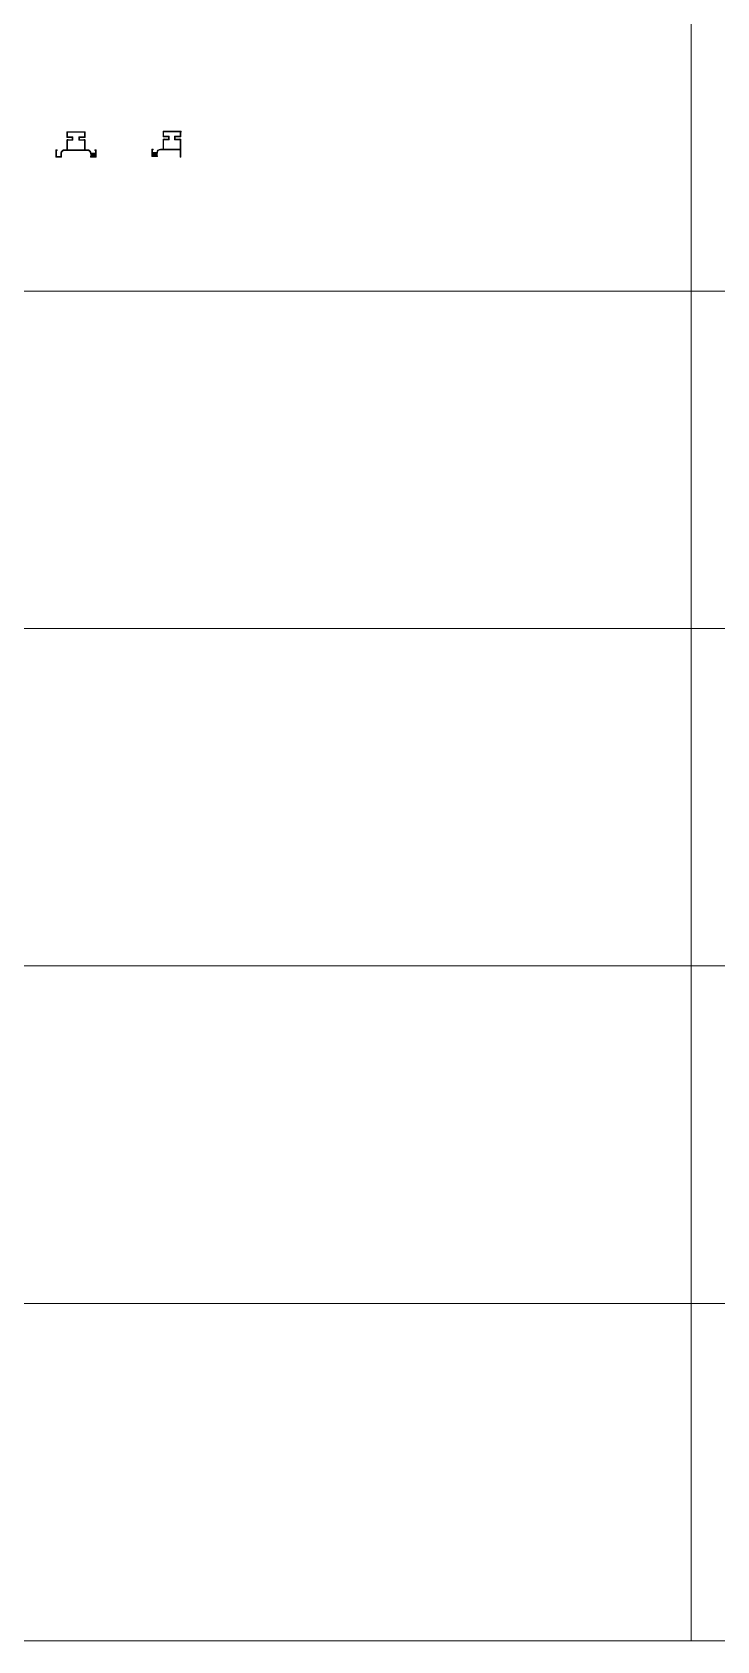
# Model space of a CAD drawing. Header units: millimetres. Extents: x 29318 to 134049, y -332664 to 3734.
# Drawn here: x 37680 to 38810, y -169020 to -166365 of the extents above; entities that cross this region are included whole.
import ezdxf

# ---------------------------------------------------------------- set-up
doc = ezdxf.new("R2010")
doc.units = ezdxf.units.MM
doc.layers.add('TC', color=3, linetype='Continuous')
doc.layers.add('五金', color=140, linetype='Continuous', lineweight=0)
doc.layers.add('样柜剖线色', color=5, linetype='Continuous', lineweight=13)

msp = doc.modelspace()

# ---------------------------------------------------------------- hatches: boundary and pattern name
at = {"true_color": 0xffff00}
msp.add_hatch(color=2, dxfattribs=at).paths.add_polyline_path([(37784.62, -166566.38), (37784.62, -166566.37), (37784.62, -166566.37), (37784.62, -166566.36), (37784.62, -166566.36), (37784.62, -166566.36), (37784.62, -166566.35), (37784.62, -166566.35), (37784.62, -166566.34), (37784.62, -166566.34), (37784.62, -166566.33), (37784.62, -166566.33), (37784.61, -166566.32), (37784.61, -166566.32), (37784.61, -166566.31), (37784.61, -166566.31), (37784.61, -166566.3), (37784.61, -166566.3), (37784.6, -166566.29), (37784.6, -166566.29), (37784.6, -166566.29), (37784.6, -166566.28), (37784.59, -166566.28), (37784.59, -166566.27), (37784.59, -166566.27), (37784.59, -166566.26), (37784.58, -166566.26), (37784.58, -166566.26), (37784.58, -166566.25), (37784.57, -166566.25), (37784.57, -166566.24), (37784.57, -166566.24), (37784.56, -166566.24), (37784.56, -166566.23), (37784.56, -166566.23), (37784.55, -166566.23), (37784.55, -166566.22), (37784.54, -166566.22), (37784.54, -166566.22), (37784.54, -166566.21), (37784.53, -166566.21), (37784.53, -166566.21), (37784.52, -166566.2), (37784.52, -166566.2), (37784.51, -166566.2), (37784.51, -166566.2), (37784.5, -166566.2), (37784.5, -166566.19), (37784.5, -166566.19), (37784.49, -166566.19), (37784.49, -166566.19), (37784.48, -166566.19), (37784.48, -166566.19), (37784.47, -166566.18), (37784.47, -166566.18), (37784.46, -166566.18), (37784.46, -166566.18), (37784.45, -166566.18), (37784.45, -166566.18), (37784.44, -166566.18), (37784.44, -166566.18), (37784.43, -166566.18), (37784.43, -166566.18), (37784.43, -166566.18), (37784.42, -166566.18), (37778.21, -166566.18), (37778.21, -166566.18), (37778.2, -166566.18), (37778.2, -166566.18), (37778.2, -166566.18), (37778.19, -166566.18), (37778.19, -166566.18), (37778.18, -166566.18), (37778.18, -166566.18), (37778.17, -166566.18), (37778.17, -166566.19), (37778.16, -166566.19), (37778.16, -166566.19), (37778.15, -166566.19), (37778.15, -166566.19), (37778.14, -166566.19), (37778.14, -166566.2), (37778.14, -166566.2), (37778.13, -166566.2), (37778.13, -166566.2), (37778.12, -166566.21), (37778.12, -166566.21), (37778.12, -166566.21), (37778.11, -166566.22), (37778.11, -166566.22), (37778.11, -166566.22), (37778.1, -166566.23), (37778.1, -166566.23), (37778.1, -166566.23), (37778.09, -166566.24), (37778.09, -166566.24), (37778.09, -166566.25), (37778.09, -166566.25), (37778.08, -166566.26), (37778.07, -166566.27), (37778.07, -166566.28), (37778.06, -166566.29), (37778.05, -166566.3), (37778.04, -166566.31), (37778.04, -166566.31), (37778.03, -166566.32), (37778.02, -166566.33), (37778.01, -166566.34), (37778, -166566.35), (37777.99, -166566.35), (37777.98, -166566.36), (37777.97, -166566.37), (37777.96, -166566.37), (37777.95, -166566.38), (37777.94, -166566.39), (37777.93, -166566.39), (37777.92, -166566.4), (37777.91, -166566.4), (37777.9, -166566.41), (37777.88, -166566.41), (37777.87, -166566.41), (37777.86, -166566.42), (37777.85, -166566.42), (37777.84, -166566.42), (37777.83, -166566.42), (37777.82, -166566.42), (37777.8, -166566.43), (37777.79, -166566.43), (37777.78, -166566.43), (37777.77, -166566.43), (37777.76, -166566.43), (37777.75, -166566.43), (37777.73, -166566.43), (37777.72, -166566.42), (37777.71, -166566.42), (37777.7, -166566.42), (37777.69, -166566.42), (37777.68, -166566.42), (37777.67, -166566.41), (37777.65, -166566.41), (37777.64, -166566.41), (37777.63, -166566.4), (37777.62, -166566.4), (37777.61, -166566.39), (37777.6, -166566.39), (37777.59, -166566.38), (37777.58, -166566.37), (37777.57, -166566.37), (37777.56, -166566.36), (37777.55, -166566.35), (37777.54, -166566.35), (37777.53, -166566.34), (37777.52, -166566.33), (37777.51, -166566.32), (37777.5, -166566.31), (37777.49, -166566.31), (37777.49, -166566.3), (37777.48, -166566.29), (37777.47, -166566.28), (37777.47, -166566.27), (37777.46, -166566.26), (37777.45, -166566.25), (37777.45, -166566.25), (37777.45, -166566.24), (37777.45, -166566.24), (37777.44, -166566.23), (37777.44, -166566.23), (37777.44, -166566.23), (37777.43, -166566.22), (37777.43, -166566.22), (37777.43, -166566.22), (37777.42, -166566.21), (37777.42, -166566.21), (37777.41, -166566.21), (37777.41, -166566.2), (37777.41, -166566.2), (37777.4, -166566.2), (37777.4, -166566.2), (37777.39, -166566.19), (37777.39, -166566.19), (37777.39, -166566.19), (37777.38, -166566.19), (37777.38, -166566.19), (37777.37, -166566.19), (37777.37, -166566.18), (37777.36, -166566.18), (37777.36, -166566.18), (37777.35, -166566.18), (37777.35, -166566.18), (37777.34, -166566.18), (37777.34, -166566.18), (37777.33, -166566.18), (37777.33, -166566.18), (37777.32, -166566.18), (37776.52, -166566.18), (37776.51, -166566.18), (37776.51, -166566.18), (37776.51, -166566.18), (37776.5, -166566.18), (37776.5, -166566.18), (37776.49, -166566.18), (37776.49, -166566.18), (37776.48, -166566.17), (37776.48, -166566.17), (37776.47, -166566.17), (37776.47, -166566.17), (37776.46, -166566.17), (37776.46, -166566.17), (37776.45, -166566.17), (37776.45, -166566.17), (37776.45, -166566.16), (37776.44, -166566.16), (37776.44, -166566.16), (37776.43, -166566.16), (37776.43, -166566.16), (37776.42, -166566.15), (37776.42, -166566.15), (37776.41, -166566.15), (37776.41, -166566.15), (37776.41, -166566.14), (37776.4, -166566.14), (37776.4, -166566.14), (37776.39, -166566.13), (37776.39, -166566.13), (37776.39, -166566.13), (37776.38, -166566.12), (37776.38, -166566.12), (37776.37, -166566.12), (37776.37, -166566.11), (37776.37, -166566.11), (37776.36, -166566.1), (37776.36, -166566.1), (37776.36, -166566.1), (37776.35, -166566.09), (37776.35, -166566.09), (37776.35, -166566.08), (37776.35, -166566.08), (37776.34, -166566.07), (37776.34, -166566.07), (37776.34, -166566.06), (37776.34, -166566.06), (37776.34, -166566.06), (37776.33, -166566.05), (37776.33, -166566.05), (37776.33, -166566.04), (37776.33, -166566.04), (37776.33, -166566.03), (37776.33, -166566.03), (37776.32, -166566.02), (37776.32, -166566.02), (37776.32, -166566.01), (37776.32, -166566.01), (37776.32, -166566), (37776.32, -166566), (37776.32, -166566), (37776.32, -166565.99), (37776.32, -166565.99), (37776.32, -166565.98), (37776.32, -166565.98), (37776.32, -166570.38), (37776.32, -166570.37), (37776.32, -166570.37), (37776.32, -166570.36), (37776.32, -166570.36), (37776.32, -166570.36), (37776.32, -166570.35), (37776.32, -166570.35), (37776.32, -166570.34), (37776.32, -166570.34), (37776.32, -166570.33), (37776.33, -166570.33), (37776.33, -166570.32), (37776.33, -166570.32), (37776.33, -166570.31), (37776.33, -166570.31), (37776.33, -166570.3), (37776.34, -166570.3), (37776.34, -166570.29), (37776.34, -166570.29), (37776.34, -166570.29), (37776.34, -166570.28), (37776.35, -166570.28), (37776.35, -166570.27), (37776.35, -166570.27), (37776.35, -166570.26), (37776.36, -166570.26), (37776.36, -166570.26), (37776.36, -166570.25), (37776.37, -166570.25), (37776.37, -166570.24), (37776.37, -166570.24), (37776.38, -166570.24), (37776.38, -166570.23), (37776.39, -166570.23), (37776.39, -166570.23), (37776.39, -166570.22), (37776.4, -166570.22), (37776.4, -166570.22), (37776.41, -166570.21), (37776.41, -166570.21), (37776.41, -166570.21), (37776.42, -166570.2), (37776.42, -166570.2), (37776.43, -166570.2), (37776.43, -166570.2), (37776.44, -166570.2), (37776.44, -166570.19), (37776.45, -166570.19), (37776.45, -166570.19), (37776.45, -166570.19), (37776.46, -166570.19), (37776.46, -166570.19), (37776.47, -166570.18), (37776.47, -166570.18), (37776.48, -166570.18), (37776.48, -166570.18), (37776.49, -166570.18), (37776.49, -166570.18), (37776.5, -166570.18), (37776.5, -166570.18), (37776.51, -166570.18), (37776.51, -166570.18), (37776.51, -166570.18), (37776.52, -166570.18), (37777.32, -166570.18), (37777.33, -166570.18), (37777.33, -166570.18), (37777.34, -166570.18), (37777.34, -166570.18), (37777.35, -166570.18), (37777.35, -166570.17), (37777.36, -166570.17), (37777.36, -166570.17), (37777.37, -166570.17), (37777.37, -166570.17), (37777.38, -166570.17), (37777.38, -166570.17), (37777.39, -166570.16), (37777.39, -166570.16), (37777.39, -166570.16), (37777.4, -166570.16), (37777.4, -166570.16), (37777.41, -166570.15), (37777.41, -166570.15), (37777.41, -166570.15), (37777.42, -166570.14), (37777.42, -166570.14), (37777.43, -166570.14), (37777.43, -166570.14), (37777.43, -166570.13), (37777.44, -166570.13), (37777.44, -166570.12), (37777.44, -166570.12), (37777.45, -166570.12), (37777.45, -166570.11), (37777.45, -166570.11), (37777.45, -166570.11), (37777.46, -166570.1), (37777.47, -166570.09), (37777.47, -166570.08), (37777.48, -166570.07), (37777.49, -166570.06), (37777.49, -166570.05), (37777.5, -166570.04), (37777.51, -166570.03), (37777.52, -166570.02), (37777.53, -166570.02), (37777.54, -166570.01), (37777.55, -166570), (37777.56, -166569.99), (37777.57, -166569.99), (37777.58, -166569.98), (37777.59, -166569.98), (37777.6, -166569.97), (37777.61, -166569.96), (37777.62, -166569.96), (37777.63, -166569.95), (37777.64, -166569.95), (37777.65, -166569.95), (37777.67, -166569.94), (37777.68, -166569.94), (37777.69, -166569.94), (37777.7, -166569.93), (37777.71, -166569.93), (37777.72, -166569.93), (37777.73, -166569.93), (37777.75, -166569.93), (37777.76, -166569.93), (37777.77, -166569.93), (37777.78, -166569.93), (37777.79, -166569.93), (37777.8, -166569.93), (37777.82, -166569.93), (37777.83, -166569.93), (37777.84, -166569.93), (37777.85, -166569.94), (37777.86, -166569.94), (37777.87, -166569.94), (37777.88, -166569.95), (37777.9, -166569.95), (37777.91, -166569.95), (37777.92, -166569.96), (37777.93, -166569.96), (37777.94, -166569.97), (37777.95, -166569.98), (37777.96, -166569.98), (37777.97, -166569.99), (37777.98, -166569.99), (37777.99, -166570), (37778, -166570.01), (37778.01, -166570.02), (37778.02, -166570.02), (37778.03, -166570.03), (37778.04, -166570.04), (37778.04, -166570.05), (37778.05, -166570.06), (37778.06, -166570.07), (37778.07, -166570.08), (37778.07, -166570.09), (37778.08, -166570.1), (37778.09, -166570.11), (37778.09, -166570.11), (37778.09, -166570.11), (37778.09, -166570.12), (37778.1, -166570.12), (37778.1, -166570.12), (37778.1, -166570.13), (37778.11, -166570.13), (37778.11, -166570.14), (37778.11, -166570.14), (37778.12, -166570.14), (37778.12, -166570.14), (37778.12, -166570.15), (37778.13, -166570.15), (37778.13, -166570.15), (37778.14, -166570.16), (37778.14, -166570.16), (37778.14, -166570.16), (37778.15, -166570.16), (37778.15, -166570.16), (37778.16, -166570.17), (37778.16, -166570.17), (37778.17, -166570.17), (37778.17, -166570.17), (37778.18, -166570.17), (37778.18, -166570.17), (37778.19, -166570.17), (37778.19, -166570.18), (37778.2, -166570.18), (37778.2, -166570.18), (37778.2, -166570.18), (37778.21, -166570.18), (37778.21, -166570.18), (37784.42, -166570.18), (37784.43, -166570.18), (37784.43, -166570.18), (37784.43, -166570.18), (37784.44, -166570.18), (37784.44, -166570.18), (37784.45, -166570.18), (37784.45, -166570.18), (37784.46, -166570.17), (37784.46, -166570.17), (37784.47, -166570.17), (37784.47, -166570.17), (37784.48, -166570.17), (37784.48, -166570.17), (37784.49, -166570.17), (37784.49, -166570.17), (37784.5, -166570.16), (37784.5, -166570.16), (37784.5, -166570.16), (37784.51, -166570.16), (37784.51, -166570.16), (37784.52, -166570.15), (37784.52, -166570.15), (37784.53, -166570.15), (37784.53, -166570.15), (37784.54, -166570.14), (37784.54, -166570.14), (37784.54, -166570.14), (37784.55, -166570.13), (37784.55, -166570.13), (37784.56, -166570.13), (37784.56, -166570.12), (37784.56, -166570.12), (37784.57, -166570.12), (37784.57, -166570.11), (37784.57, -166570.11), (37784.58, -166570.1), (37784.58, -166570.1), (37784.58, -166570.1), (37784.59, -166570.09), (37784.59, -166570.09), (37784.59, -166570.08), (37784.59, -166570.08), (37784.6, -166570.07), (37784.6, -166570.07), (37784.6, -166570.06), (37784.6, -166570.06), (37784.61, -166570.06), (37784.61, -166570.05), (37784.61, -166570.05), (37784.61, -166570.04), (37784.61, -166570.04), (37784.61, -166570.03), (37784.62, -166570.03), (37784.62, -166570.02), (37784.62, -166570.02), (37784.62, -166570.01), (37784.62, -166570.01), (37784.62, -166570), (37784.62, -166570), (37784.62, -166570), (37784.62, -166569.99), (37784.62, -166569.99), (37784.62, -166569.98), (37784.62, -166569.98)], flags=0)

# ---------------------------------------------------------------- linework, layer by layer
at = {"color": 30}
msp.add_line((37886.81, -166570.38), (37877.79, -166570.38), dxfattribs=at)
at = {"color": 7}
for p, q in [((37878.99, -166565.38), (37878.99, -166568.98)), ((37884.91, -166565.18), (37879.19, -166565.18)), ((37879.19, -166569.18), (37884.91, -166569.18)), ((37886.61, -166565.18), (37885.8, -166565.18)), ((37885.8, -166569.18), (37886.61, -166569.18)), ((37886.61, -166569.18), (37886.61, -166565.18))]:
    msp.add_line(p, q, dxfattribs=at)
for centre, radius, start, end in [((37879.19, -166565.38), 0.2, 90, 180), ((37879.19, -166568.98), 0.2, 180, 270), ((37884.91, -166565.33), 0.15, 31.28067, 90), ((37884.91, -166569.03), 0.15, 270, 328.71933), ((37885.36, -166565.06), 0.37, 211.28067, 328.71933), ((37885.36, -166569.3), 0.37, 31.28067, 148.71933), ((37885.8, -166565.33), 0.15, 90, 148.71933), ((37885.8, -166569.03), 0.15, 211.28067, 270)]:
    msp.add_arc(centre, radius, start, end, dxfattribs=at)
at = {"layer": 'TC', "color": 2, "linetype": 'Continuous'}
for points in [[(37879, -166569.04), (37879, -166565.31), (37878.99, -166569.04)], [(37878.99, -166569.04), (37879, -166565.31), (37878.99, -166565.32)], [(37878.99, -166569.04), (37878.99, -166565.32), (37878.99, -166569.03)], [(37878.99, -166569.03), (37878.99, -166565.32), (37878.99, -166565.32)], [(37878.99, -166569.03), (37878.99, -166565.32), (37878.99, -166569.03)], [(37878.99, -166569.03), (37878.99, -166565.32), (37878.99, -166565.33)], [(37878.99, -166569.03), (37878.99, -166565.33), (37878.99, -166569.02)], [(37878.99, -166569.02), (37878.99, -166565.33), (37878.99, -166565.33)], [(37878.99, -166569.02), (37878.99, -166565.33), (37878.99, -166569.02)], [(37878.99, -166569.02), (37878.99, -166565.33), (37878.99, -166565.34)], [(37878.99, -166569.02), (37878.99, -166565.34), (37878.99, -166569.01)], [(37878.99, -166569.01), (37878.99, -166565.34), (37878.99, -166565.34)], [(37878.99, -166569.01), (37878.99, -166565.34), (37878.99, -166569.01)], [(37878.99, -166569.01), (37878.99, -166565.34), (37878.99, -166565.35)], [(37878.99, -166569.01), (37878.99, -166565.35), (37878.99, -166569)], [(37878.99, -166569), (37878.99, -166565.35), (37878.99, -166565.35)], [(37878.99, -166569), (37878.99, -166565.35), (37878.99, -166569)], [(37878.99, -166569), (37878.99, -166565.35), (37878.99, -166565.36)], [(37878.99, -166569), (37878.99, -166565.36), (37878.99, -166569)], [(37878.99, -166569), (37878.99, -166565.36), (37878.99, -166565.36)], [(37878.99, -166569), (37878.99, -166565.36), (37878.99, -166568.99)], [(37878.99, -166568.99), (37878.99, -166565.36), (37878.99, -166565.36)], [(37878.99, -166568.99), (37878.99, -166565.36), (37878.99, -166568.99)], [(37878.99, -166568.99), (37878.99, -166565.36), (37878.99, -166565.37)], [(37878.99, -166568.99), (37878.99, -166565.37), (37878.99, -166568.98)], [(37878.99, -166568.98), (37878.99, -166565.37), (37878.99, -166565.37)], [(37878.99, -166568.98), (37878.99, -166565.37), (37878.99, -166568.98)], [(37878.99, -166568.98), (37878.99, -166565.37), (37878.99, -166565.38)], [(37879.01, -166569.06), (37879.01, -166565.29), (37879, -166569.06)], [(37879, -166569.06), (37879.01, -166565.29), (37879, -166565.29)], [(37879, -166569.06), (37879, -166565.29), (37879, -166569.06)], [(37879, -166569.06), (37879, -166565.29), (37879, -166565.3)], [(37879, -166569.06), (37879, -166565.3), (37879, -166569.05)], [(37879, -166569.05), (37879, -166565.3), (37879, -166565.3)], [(37879, -166569.05), (37879, -166565.3), (37879, -166569.05)], [(37879, -166569.05), (37879, -166565.3), (37879, -166565.31)], [(37879, -166569.05), (37879, -166565.31), (37879, -166569.04)], [(37879, -166569.04), (37879, -166565.31), (37879, -166565.31)], [(37879.02, -166569.08), (37879.02, -166565.27), (37879.01, -166569.08)], [(37879.01, -166569.08), (37879.02, -166565.27), (37879.01, -166565.28)], [(37879.01, -166569.08), (37879.01, -166565.28), (37879.01, -166569.07)], [(37879.01, -166569.07), (37879.01, -166565.28), (37879.01, -166565.28)], [(37879.01, -166569.07), (37879.01, -166565.28), (37879.01, -166569.07)], [(37879.01, -166569.07), (37879.01, -166565.28), (37879.01, -166565.29)], [(37879.01, -166569.07), (37879.01, -166565.29), (37879.01, -166569.06)], [(37879.01, -166569.06), (37879.01, -166565.29), (37879.01, -166565.29)], [(37879.03, -166569.1), (37879.03, -166565.26), (37879.02, -166569.1)], [(37879.02, -166569.1), (37879.03, -166565.26), (37879.02, -166565.26)], [(37879.02, -166569.1), (37879.02, -166565.26), (37879.02, -166569.09)], [(37879.02, -166569.09), (37879.02, -166565.26), (37879.02, -166565.26)], [(37879.02, -166569.09), (37879.02, -166565.26), (37879.02, -166569.09)], [(37879.02, -166569.09), (37879.02, -166565.26), (37879.02, -166565.27)], [(37879.02, -166569.09), (37879.02, -166565.27), (37879.02, -166569.08)], [(37879.02, -166569.08), (37879.02, -166565.27), (37879.02, -166565.27)], [(37879.04, -166569.11), (37879.04, -166565.24), (37879.03, -166569.11)], [(37879.03, -166569.11), (37879.04, -166565.24), (37879.03, -166565.25)], [(37879.03, -166569.11), (37879.03, -166565.25), (37879.03, -166569.1)], [(37879.03, -166569.1), (37879.03, -166565.25), (37879.03, -166565.25)], [(37879.03, -166569.1), (37879.03, -166565.25), (37879.03, -166569.1)], [(37879.03, -166569.1), (37879.03, -166565.25), (37879.03, -166565.26)], [(37879.05, -166569.12), (37879.05, -166565.23), (37879.04, -166569.12)], [(37879.04, -166569.12), (37879.05, -166565.23), (37879.04, -166565.24)], [(37879.04, -166569.12), (37879.04, -166565.24), (37879.04, -166569.12)], [(37879.04, -166569.12), (37879.04, -166565.24), (37879.04, -166565.24)], [(37879.04, -166569.12), (37879.04, -166565.24), (37879.04, -166569.11)], [(37879.04, -166569.11), (37879.04, -166565.24), (37879.04, -166565.24)], [(37879.06, -166569.13), (37879.06, -166565.23), (37879.05, -166569.13)], [(37879.05, -166569.13), (37879.06, -166565.23), (37879.05, -166565.23)], [(37879.05, -166569.13), (37879.05, -166565.23), (37879.05, -166569.12)], [(37879.05, -166569.12), (37879.05, -166565.23), (37879.05, -166565.23)], [(37879.07, -166569.14), (37879.07, -166565.22), (37879.06, -166569.14)], [(37879.06, -166569.14), (37879.07, -166565.22), (37879.06, -166565.22)], [(37879.06, -166569.14), (37879.06, -166565.22), (37879.06, -166569.13)], [(37879.06, -166569.13), (37879.06, -166565.22), (37879.06, -166565.22)], [(37879.06, -166569.13), (37879.06, -166565.22), (37879.06, -166569.13)], [(37879.06, -166569.13), (37879.06, -166565.22), (37879.06, -166565.23)], [(37879.08, -166569.15), (37879.08, -166565.21), (37879.07, -166569.14)], [(37879.07, -166569.14), (37879.08, -166565.21), (37879.07, -166565.21)], [(37879.07, -166569.14), (37879.07, -166565.21), (37879.07, -166569.14)], [(37879.07, -166569.14), (37879.07, -166565.21), (37879.07, -166565.22)], [(37879.09, -166569.15), (37879.09, -166565.2), (37879.08, -166569.15)], [(37879.08, -166569.15), (37879.09, -166565.2), (37879.08, -166565.2)], [(37879.08, -166569.15), (37879.08, -166565.2), (37879.08, -166569.15)], [(37879.08, -166569.15), (37879.08, -166565.2), (37879.08, -166565.21)], [(37879.08, -166569.15), (37879.08, -166565.21), (37879.08, -166569.15)], [(37879.08, -166569.15), (37879.08, -166565.21), (37879.08, -166565.21)], [(37879.1, -166569.16), (37879.1, -166565.2), (37879.09, -166569.16)], [(37879.09, -166569.16), (37879.1, -166565.2), (37879.09, -166565.2)], [(37879.09, -166569.16), (37879.09, -166565.2), (37879.09, -166569.15)], [(37879.09, -166569.15), (37879.09, -166565.2), (37879.09, -166565.2)], [(37879.11, -166569.16), (37879.11, -166565.19), (37879.1, -166569.16)], [(37879.1, -166569.16), (37879.11, -166565.19), (37879.1, -166565.2)], [(37879.1, -166569.16), (37879.1, -166565.2), (37879.1, -166569.16)], [(37879.1, -166569.16), (37879.1, -166565.2), (37879.1, -166565.2)], [(37879.12, -166569.17), (37879.12, -166565.19), (37879.11, -166569.16)], [(37879.11, -166569.16), (37879.12, -166565.19), (37879.11, -166565.19)], [(37879.11, -166569.16), (37879.11, -166565.19), (37879.11, -166569.16)], [(37879.11, -166569.16), (37879.11, -166565.19), (37879.11, -166565.19)], [(37879.13, -166569.17), (37879.13, -166565.19), (37879.12, -166569.17)], [(37879.12, -166569.17), (37879.13, -166565.19), (37879.12, -166565.19)], [(37879.12, -166569.17), (37879.12, -166565.19), (37879.12, -166569.17)], [(37879.12, -166569.17), (37879.12, -166565.19), (37879.12, -166565.19)], [(37879.14, -166569.17), (37879.14, -166565.18), (37879.13, -166569.17)], [(37879.13, -166569.17), (37879.14, -166565.18), (37879.13, -166565.19)], [(37879.13, -166569.17), (37879.13, -166565.19), (37879.13, -166569.17)], [(37879.13, -166569.17), (37879.13, -166565.19), (37879.13, -166565.19)], [(37879.15, -166569.17), (37879.15, -166565.18), (37879.14, -166569.17)], [(37879.14, -166569.17), (37879.15, -166565.18), (37879.14, -166565.18)], [(37879.14, -166569.17), (37879.14, -166565.18), (37879.14, -166569.17)], [(37879.14, -166569.17), (37879.14, -166565.18), (37879.14, -166565.18)], [(37879.14, -166569.17), (37879.14, -166565.18), (37879.14, -166569.17)], [(37879.14, -166569.17), (37879.14, -166565.18), (37879.14, -166565.18)], [(37879.16, -166569.18), (37879.16, -166565.18), (37879.15, -166569.18)], [(37879.15, -166569.18), (37879.16, -166565.18), (37879.15, -166565.18)], [(37879.15, -166569.18), (37879.15, -166565.18), (37879.15, -166569.17)], [(37879.15, -166569.17), (37879.15, -166565.18), (37879.15, -166565.18)], [(37879.17, -166569.18), (37879.17, -166565.18), (37879.16, -166569.18)], [(37879.16, -166569.18), (37879.17, -166565.18), (37879.16, -166565.18)], [(37879.16, -166569.18), (37879.16, -166565.18), (37879.16, -166569.18)], [(37879.16, -166569.18), (37879.16, -166565.18), (37879.16, -166565.18)], [(37879.18, -166569.18), (37879.18, -166565.18), (37879.17, -166569.18)], [(37879.17, -166569.18), (37879.18, -166565.18), (37879.17, -166565.18)], [(37879.17, -166569.18), (37879.17, -166565.18), (37879.17, -166569.18)], [(37879.17, -166569.18), (37879.17, -166565.18), (37879.17, -166565.18)], [(37879.19, -166569.18), (37879.19, -166565.18), (37879.18, -166569.18)], [(37879.18, -166569.18), (37879.19, -166565.18), (37879.18, -166565.18)], [(37879.18, -166569.18), (37879.18, -166565.18), (37879.18, -166569.18)], [(37879.18, -166569.18), (37879.18, -166565.18), (37879.18, -166565.18)], [(37884.91, -166569.18), (37884.91, -166565.18), (37879.19, -166569.18)], [(37879.19, -166569.18), (37884.91, -166565.18), (37879.19, -166565.18)], [(37884.92, -166569.18), (37884.92, -166565.18), (37884.91, -166569.18)], [(37884.91, -166569.18), (37884.92, -166565.18), (37884.91, -166565.18)], [(37884.93, -166569.18), (37884.93, -166565.18), (37884.92, -166569.18)], [(37884.92, -166569.18), (37884.93, -166565.18), (37884.92, -166565.18)], [(37884.92, -166569.18), (37884.92, -166565.18), (37884.92, -166569.18)], [(37884.92, -166569.18), (37884.92, -166565.18), (37884.92, -166565.18)], [(37884.94, -166569.18), (37884.94, -166565.18), (37884.93, -166569.18)], [(37884.93, -166569.18), (37884.94, -166565.18), (37884.93, -166565.18)], [(37884.93, -166569.18), (37884.93, -166565.18), (37884.93, -166569.18)], [(37884.93, -166569.18), (37884.93, -166565.18), (37884.93, -166565.18)], [(37884.95, -166569.17), (37884.95, -166565.18), (37884.94, -166569.17)], [(37884.94, -166569.17), (37884.95, -166565.18), (37884.94, -166565.18)], [(37884.94, -166569.17), (37884.94, -166565.18), (37884.94, -166569.18)], [(37884.94, -166569.18), (37884.94, -166565.18), (37884.94, -166565.18)], [(37884.96, -166569.17), (37884.96, -166565.18), (37884.95, -166569.17)], [(37884.95, -166569.17), (37884.96, -166565.18), (37884.95, -166565.18)], [(37884.95, -166569.17), (37884.95, -166565.18), (37884.95, -166569.17)], [(37884.95, -166569.17), (37884.95, -166565.18), (37884.95, -166565.18)], [(37884.96, -166569.17), (37884.96, -166565.19), (37884.96, -166565.18)], [(37884.97, -166569.17), (37884.97, -166565.19), (37884.96, -166569.17)], [(37884.96, -166569.17), (37884.97, -166565.19), (37884.96, -166565.19)], [(37884.96, -166569.17), (37884.96, -166565.19), (37884.96, -166569.17)], [(37884.96, -166569.17), (37884.96, -166565.19), (37884.96, -166565.19)], [(37884.96, -166569.17), (37884.96, -166565.19), (37884.96, -166569.17)], [(37884.98, -166569.16), (37884.98, -166565.19), (37884.97, -166569.16)], [(37884.97, -166569.16), (37884.98, -166565.19), (37884.97, -166565.19)], [(37884.97, -166569.16), (37884.97, -166565.19), (37884.97, -166569.17)], [(37884.97, -166569.17), (37884.97, -166565.19), (37884.97, -166565.19)], [(37884.98, -166569.16), (37884.99, -166565.2), (37884.98, -166565.19)], [(37884.98, -166569.16), (37884.98, -166565.19), (37884.98, -166569.16)], [(37884.98, -166569.16), (37884.98, -166565.19), (37884.98, -166565.19)], [(37884.99, -166569.16), (37884.99, -166565.2), (37884.98, -166569.16)], [(37885, -166569.15), (37885, -166565.2), (37884.99, -166569.16)], [(37884.99, -166569.16), (37885, -166565.2), (37884.99, -166565.2)], [(37884.99, -166569.16), (37884.99, -166565.2), (37884.99, -166569.16)], [(37884.99, -166569.16), (37884.99, -166565.2), (37884.99, -166565.2)], [(37885, -166569.15), (37885, -166565.21), (37885, -166565.2)], [(37885, -166569.15), (37885, -166565.2), (37885, -166569.15)], [(37885, -166569.15), (37885, -166565.2), (37885, -166565.2)], [(37885.01, -166569.14), (37885.01, -166565.21), (37885, -166569.15)], [(37885, -166569.15), (37885.01, -166565.21), (37885, -166565.21)], [(37885, -166569.15), (37885, -166565.21), (37885, -166569.15)], [(37885.01, -166569.14), (37885.01, -166565.22), (37885.01, -166565.21)], [(37885.01, -166569.14), (37885.01, -166565.21), (37885.01, -166569.14)], [(37885.01, -166569.14), (37885.01, -166565.21), (37885.01, -166565.21)], [(37885.02, -166569.14), (37885.02, -166565.22), (37885.01, -166569.14)], [(37885.01, -166569.14), (37885.02, -166565.22), (37885.01, -166565.22)], [(37885.01, -166569.14), (37885.01, -166565.22), (37885.01, -166569.14)], [(37885.02, -166569.13), (37885.02, -166565.23), (37885.02, -166565.22)], [(37885.02, -166569.13), (37885.02, -166565.22), (37885.02, -166569.14)], [(37885.02, -166569.14), (37885.02, -166565.22), (37885.02, -166565.22)], [(37885.03, -166569.12), (37885.03, -166565.23), (37885.02, -166569.13)], [(37885.02, -166569.13), (37885.03, -166565.23), (37885.02, -166565.23)], [(37885.02, -166569.13), (37885.02, -166565.23), (37885.02, -166569.13)], [(37885.03, -166569.12), (37885.03, -166565.24), (37885.03, -166565.23)], [(37885.03, -166569.12), (37885.03, -166565.23), (37885.03, -166569.12)], [(37885.03, -166569.12), (37885.03, -166565.23), (37885.03, -166565.23)], [(37885.04, -166569.11), (37885.04, -166565.24), (37885.03, -166569.12)], [(37885.03, -166569.12), (37885.04, -166565.24), (37885.03, -166565.24)], [(37885.03, -166569.12), (37885.03, -166565.24), (37885.03, -166569.12)], [(37885.04, -166569.11), (37885.04, -166565.25), (37885.04, -166565.24)], [(37885.04, -166569.11), (37885.05, -166565.26), (37885.04, -166565.25)], [(37885.04, -166569.11), (37885.04, -166565.25), (37885.04, -166569.11)], [(37885.04, -166569.11), (37885.04, -166565.25), (37885.04, -166565.25)], [(37885.04, -166569.11), (37885.04, -166565.25), (37885.04, -166569.11)], [(37885.05, -166569.1), (37885.05, -166565.26), (37885.04, -166569.11)], [(37885.05, -166569.1), (37885.05, -166565.27), (37885.05, -166565.26)], [(37885.05, -166569.09), (37885.06, -166565.28), (37885.05, -166565.27)], [(37885.05, -166569.09), (37885.05, -166565.27), (37885.05, -166569.1)], [(37885.06, -166569.08), (37885.06, -166565.28), (37885.05, -166569.09)], [(37885.06, -166569.08), (37885.07, -166565.29), (37885.06, -166565.28)], [(37885.07, -166569.07), (37885.07, -166565.29), (37885.06, -166569.08)], [(37885.07, -166569.07), (37885.08, -166565.3), (37885.07, -166565.29)], [(37885.08, -166569.06), (37885.08, -166565.3), (37885.07, -166569.07)], [(37885.08, -166569.06), (37885.08, -166565.31), (37885.08, -166565.3)], [(37885.09, -166569.04), (37885.09, -166565.31), (37885.08, -166569.05)], [(37885.08, -166569.05), (37885.09, -166565.31), (37885.08, -166565.31)], [(37885.08, -166569.05), (37885.08, -166565.31), (37885.08, -166569.06)], [(37885.09, -166569.04), (37885.1, -166565.32), (37885.09, -166565.31)], [(37885.1, -166569.03), (37885.1, -166565.32), (37885.09, -166569.04)], [(37885.1, -166569.03), (37885.11, -166565.33), (37885.1, -166565.32)], [(37885.11, -166569.02), (37885.11, -166565.33), (37885.1, -166569.03)], [(37885.11, -166569.02), (37885.12, -166565.34), (37885.11, -166565.33)], [(37885.12, -166569.02), (37885.12, -166565.34), (37885.11, -166569.02)], [(37885.12, -166569.02), (37885.13, -166565.35), (37885.12, -166565.34)], [(37885.13, -166569.01), (37885.13, -166565.35), (37885.12, -166569.02)], [(37885.14, -166569), (37885.14, -166565.35), (37885.13, -166569.01)], [(37885.13, -166569.01), (37885.14, -166565.35), (37885.13, -166565.35)], [(37885.14, -166569), (37885.15, -166565.36), (37885.14, -166565.35)], [(37885.15, -166568.99), (37885.15, -166565.36), (37885.14, -166569)], [(37885.15, -166568.99), (37885.16, -166565.37), (37885.15, -166565.36)], [(37885.16, -166568.99), (37885.16, -166565.37), (37885.15, -166568.99)], [(37885.17, -166568.98), (37885.17, -166565.37), (37885.16, -166568.99)], [(37885.16, -166568.99), (37885.17, -166565.37), (37885.16, -166565.37)], [(37885.17, -166568.98), (37885.18, -166565.38), (37885.17, -166565.37)], [(37885.18, -166568.98), (37885.18, -166565.38), (37885.17, -166568.98)], [(37885.18, -166568.98), (37885.19, -166565.39), (37885.18, -166565.38)], [(37885.19, -166568.97), (37885.19, -166565.39), (37885.18, -166568.98)], [(37885.2, -166568.96), (37885.2, -166565.39), (37885.19, -166568.97)], [(37885.19, -166568.97), (37885.2, -166565.39), (37885.19, -166565.39)], [(37885.2, -166568.96), (37885.21, -166565.4), (37885.2, -166565.39)], [(37885.21, -166568.96), (37885.21, -166565.4), (37885.2, -166568.96)], [(37885.22, -166568.95), (37885.22, -166565.4), (37885.21, -166568.96)], [(37885.21, -166568.96), (37885.22, -166565.4), (37885.21, -166565.4)], [(37885.22, -166568.95), (37885.23, -166565.41), (37885.22, -166565.4)], [(37885.23, -166568.95), (37885.23, -166565.41), (37885.22, -166568.95)], [(37885.24, -166568.95), (37885.24, -166565.41), (37885.23, -166568.95)], [(37885.23, -166568.95), (37885.24, -166565.41), (37885.23, -166565.41)], [(37885.25, -166568.94), (37885.25, -166565.41), (37885.24, -166568.95)], [(37885.24, -166568.95), (37885.25, -166565.41), (37885.24, -166565.41)], [(37885.25, -166568.94), (37885.27, -166565.42), (37885.25, -166565.41)], [(37885.27, -166568.94), (37885.27, -166565.42), (37885.25, -166568.94)], [(37885.28, -166568.94), (37885.28, -166565.42), (37885.27, -166568.94)], [(37885.27, -166568.94), (37885.28, -166565.42), (37885.27, -166565.42)], [(37885.29, -166568.93), (37885.29, -166565.42), (37885.28, -166568.94)], [(37885.28, -166568.94), (37885.29, -166565.42), (37885.28, -166565.42)], [(37885.3, -166568.93), (37885.3, -166565.42), (37885.29, -166568.93)], [(37885.29, -166568.93), (37885.3, -166565.42), (37885.29, -166565.42)], [(37885.31, -166568.93), (37885.31, -166565.42), (37885.3, -166568.93)], [(37885.3, -166568.93), (37885.31, -166565.42), (37885.3, -166565.42)], [(37885.31, -166568.93), (37885.32, -166565.43), (37885.31, -166565.42)], [(37885.32, -166568.93), (37885.32, -166565.43), (37885.31, -166568.93)], [(37885.33, -166568.93), (37885.33, -166565.43), (37885.32, -166568.93)], [(37885.32, -166568.93), (37885.33, -166565.43), (37885.32, -166565.43)], [(37885.35, -166568.93), (37885.35, -166565.43), (37885.33, -166568.93)], [(37885.33, -166568.93), (37885.35, -166565.43), (37885.33, -166565.43)], [(37885.36, -166568.93), (37885.36, -166565.43), (37885.35, -166568.93)], [(37885.35, -166568.93), (37885.36, -166565.43), (37885.35, -166565.43)], [(37885.37, -166568.93), (37885.37, -166565.43), (37885.36, -166568.93)], [(37885.36, -166568.93), (37885.37, -166565.43), (37885.36, -166565.43)], [(37885.38, -166568.93), (37885.38, -166565.43), (37885.37, -166568.93)], [(37885.37, -166568.93), (37885.38, -166565.43), (37885.37, -166565.43)], [(37885.39, -166568.93), (37885.39, -166565.43), (37885.38, -166568.93)], [(37885.38, -166568.93), (37885.39, -166565.43), (37885.38, -166565.43)], [(37885.4, -166568.93), (37885.4, -166565.42), (37885.39, -166568.93)], [(37885.39, -166568.93), (37885.4, -166565.42), (37885.39, -166565.43)], [(37885.42, -166568.93), (37885.42, -166565.42), (37885.4, -166568.93)], [(37885.4, -166568.93), (37885.42, -166565.42), (37885.4, -166565.42)], [(37885.43, -166568.93), (37885.43, -166565.42), (37885.42, -166568.93)], [(37885.42, -166568.93), (37885.43, -166565.42), (37885.42, -166565.42)], [(37885.44, -166568.94), (37885.44, -166565.42), (37885.43, -166568.93)], [(37885.43, -166568.93), (37885.44, -166565.42), (37885.43, -166565.42)], [(37885.45, -166568.94), (37885.45, -166565.42), (37885.44, -166568.94)], [(37885.44, -166568.94), (37885.45, -166565.42), (37885.44, -166565.42)], [(37885.46, -166568.94), (37885.46, -166565.41), (37885.45, -166568.94)], [(37885.45, -166568.94), (37885.46, -166565.41), (37885.45, -166565.42)], [(37885.47, -166568.95), (37885.47, -166565.41), (37885.46, -166568.94)], [(37885.46, -166568.94), (37885.47, -166565.41), (37885.46, -166565.41)], [(37885.48, -166568.95), (37885.48, -166565.41), (37885.47, -166568.95)], [(37885.47, -166568.95), (37885.48, -166565.41), (37885.47, -166565.41)], [(37885.5, -166568.95), (37885.5, -166565.4), (37885.48, -166568.95)], [(37885.48, -166568.95), (37885.5, -166565.4), (37885.48, -166565.41)], [(37885.51, -166568.96), (37885.51, -166565.4), (37885.5, -166568.95)], [(37885.5, -166568.95), (37885.51, -166565.4), (37885.5, -166565.4)], [(37885.52, -166568.96), (37885.52, -166565.39), (37885.51, -166568.96)], [(37885.51, -166568.96), (37885.52, -166565.39), (37885.51, -166565.4)], [(37885.53, -166568.97), (37885.53, -166565.39), (37885.52, -166568.96)], [(37885.52, -166568.96), (37885.53, -166565.39), (37885.52, -166565.39)], [(37885.54, -166568.98), (37885.54, -166565.38), (37885.53, -166568.97)], [(37885.53, -166568.97), (37885.54, -166565.38), (37885.53, -166565.39)], [(37885.55, -166568.98), (37885.55, -166565.37), (37885.54, -166568.98)], [(37885.54, -166568.98), (37885.55, -166565.37), (37885.54, -166565.38)], [(37885.56, -166568.99), (37885.56, -166565.37), (37885.55, -166568.98)], [(37885.55, -166568.98), (37885.56, -166565.37), (37885.55, -166565.37)], [(37885.57, -166568.99), (37885.57, -166565.36), (37885.56, -166568.99)], [(37885.56, -166568.99), (37885.57, -166565.36), (37885.56, -166565.37)], [(37885.58, -166569), (37885.58, -166565.35), (37885.57, -166568.99)], [(37885.57, -166568.99), (37885.58, -166565.35), (37885.57, -166565.36)], [(37885.59, -166569.01), (37885.59, -166565.35), (37885.58, -166569)], [(37885.58, -166569), (37885.59, -166565.35), (37885.58, -166565.35)], [(37885.6, -166569.02), (37885.6, -166565.34), (37885.59, -166569.01)], [(37885.59, -166569.01), (37885.6, -166565.34), (37885.59, -166565.35)], [(37885.61, -166569.02), (37885.61, -166565.33), (37885.6, -166569.02)], [(37885.6, -166569.02), (37885.61, -166565.33), (37885.6, -166565.34)], [(37885.62, -166569.03), (37885.62, -166565.32), (37885.61, -166569.02)], [(37885.61, -166569.02), (37885.62, -166565.32), (37885.61, -166565.33)], [(37885.63, -166569.05), (37885.63, -166565.31), (37885.62, -166569.04)], [(37885.62, -166569.04), (37885.63, -166565.31), (37885.62, -166565.31)], [(37885.62, -166569.04), (37885.62, -166565.31), (37885.62, -166569.03)], [(37885.62, -166569.03), (37885.62, -166565.31), (37885.62, -166565.32)], [(37885.64, -166569.06), (37885.64, -166565.3), (37885.63, -166569.05)], [(37885.63, -166569.05), (37885.64, -166565.3), (37885.63, -166565.31)], [(37885.65, -166569.07), (37885.65, -166565.29), (37885.64, -166569.06)], [(37885.64, -166569.06), (37885.65, -166565.29), (37885.64, -166565.3)], [(37885.66, -166569.09), (37885.66, -166565.27), (37885.65, -166569.08)], [(37885.65, -166569.08), (37885.66, -166565.27), (37885.65, -166565.28)], [(37885.65, -166569.08), (37885.65, -166565.28), (37885.65, -166569.07)], [(37885.65, -166569.07), (37885.65, -166565.28), (37885.65, -166565.29)], [(37885.67, -166569.1), (37885.67, -166565.26), (37885.66, -166569.09)], [(37885.66, -166569.09), (37885.67, -166565.26), (37885.66, -166565.27)], [(37885.68, -166569.11), (37885.68, -166565.25), (37885.67, -166569.11)], [(37885.67, -166569.11), (37885.68, -166565.25), (37885.67, -166565.25)], [(37885.67, -166569.11), (37885.67, -166565.25), (37885.67, -166569.1)], [(37885.67, -166569.1), (37885.67, -166565.25), (37885.67, -166565.26)], [(37885.69, -166569.12), (37885.69, -166565.23), (37885.68, -166569.12)], [(37885.68, -166569.12), (37885.69, -166565.23), (37885.68, -166565.23)], [(37885.68, -166569.12), (37885.68, -166565.23), (37885.68, -166569.12)], [(37885.68, -166569.12), (37885.68, -166565.23), (37885.68, -166565.24)], [(37885.68, -166569.12), (37885.68, -166565.24), (37885.68, -166569.11)], [(37885.68, -166569.11), (37885.68, -166565.24), (37885.68, -166565.24)], [(37885.68, -166569.11), (37885.68, -166565.24), (37885.68, -166569.11)], [(37885.68, -166569.11), (37885.68, -166565.24), (37885.68, -166565.25)], [(37885.7, -166569.14), (37885.7, -166565.22), (37885.69, -166569.13)], [(37885.69, -166569.13), (37885.7, -166565.22), (37885.69, -166565.22)], [(37885.69, -166569.13), (37885.69, -166565.22), (37885.69, -166569.13)], [(37885.69, -166569.13), (37885.69, -166565.22), (37885.69, -166565.23)], [(37885.69, -166569.13), (37885.69, -166565.23), (37885.69, -166569.12)], [(37885.69, -166569.12), (37885.69, -166565.23), (37885.69, -166565.23)], [(37885.71, -166569.14), (37885.71, -166565.21), (37885.7, -166569.14)], [(37885.7, -166569.14), (37885.71, -166565.21), (37885.7, -166565.21)], [(37885.7, -166569.14), (37885.7, -166565.21), (37885.7, -166569.14)], [(37885.7, -166569.14), (37885.7, -166565.21), (37885.7, -166565.22)], [(37885.7, -166569.14), (37885.7, -166565.22), (37885.7, -166569.14)], [(37885.7, -166569.14), (37885.7, -166565.22), (37885.7, -166565.22)], [(37885.72, -166569.15), (37885.72, -166565.2), (37885.71, -166569.15)], [(37885.71, -166569.15), (37885.72, -166565.2), (37885.71, -166565.21)], [(37885.71, -166569.15), (37885.71, -166565.21), (37885.71, -166569.14)], [(37885.71, -166569.14), (37885.71, -166565.21), (37885.71, -166565.21)], [(37885.73, -166569.16), (37885.73, -166565.2), (37885.72, -166569.16)], [(37885.72, -166569.16), (37885.73, -166565.2), (37885.72, -166565.2)], [(37885.72, -166569.16), (37885.72, -166565.2), (37885.72, -166569.15)], [(37885.72, -166569.15), (37885.72, -166565.2), (37885.72, -166565.2)], [(37885.72, -166569.15), (37885.72, -166565.2), (37885.72, -166569.15)], [(37885.72, -166569.15), (37885.72, -166565.2), (37885.72, -166565.2)], [(37885.74, -166569.16), (37885.74, -166565.19), (37885.73, -166569.16)], [(37885.73, -166569.16), (37885.74, -166565.19), (37885.73, -166565.19)], [(37885.73, -166569.16), (37885.73, -166565.19), (37885.73, -166569.16)], [(37885.73, -166569.16), (37885.73, -166565.19), (37885.73, -166565.2)], [(37885.75, -166569.17), (37885.75, -166565.19), (37885.74, -166569.16)], [(37885.74, -166569.16), (37885.75, -166565.19), (37885.74, -166565.19)], [(37885.74, -166569.16), (37885.74, -166565.19), (37885.74, -166569.16)], [(37885.74, -166569.16), (37885.74, -166565.19), (37885.74, -166565.19)], [(37885.76, -166569.17), (37885.76, -166565.19), (37885.75, -166569.17)], [(37885.75, -166569.17), (37885.76, -166565.19), (37885.75, -166565.19)], [(37885.75, -166569.17), (37885.75, -166565.19), (37885.75, -166569.17)], [(37885.75, -166569.17), (37885.75, -166565.19), (37885.75, -166565.19)], [(37885.77, -166569.17), (37885.77, -166565.18), (37885.76, -166569.17)], [(37885.76, -166569.17), (37885.77, -166565.18), (37885.76, -166565.18)], [(37885.76, -166569.17), (37885.76, -166565.18), (37885.76, -166569.17)], [(37885.76, -166569.17), (37885.76, -166565.18), (37885.76, -166565.18)], [(37885.76, -166569.17), (37885.76, -166565.18), (37885.76, -166569.17)], [(37885.76, -166569.17), (37885.76, -166565.18), (37885.76, -166565.19)], [(37885.78, -166569.18), (37885.78, -166565.18), (37885.77, -166569.17)], [(37885.77, -166569.17), (37885.78, -166565.18), (37885.77, -166565.18)], [(37885.77, -166569.17), (37885.77, -166565.18), (37885.77, -166569.17)], [(37885.77, -166569.17), (37885.77, -166565.18), (37885.77, -166565.18)], [(37885.79, -166569.18), (37885.79, -166565.18), (37885.78, -166569.18)], [(37885.78, -166569.18), (37885.79, -166565.18), (37885.78, -166565.18)], [(37885.78, -166569.18), (37885.78, -166565.18), (37885.78, -166569.18)], [(37885.78, -166569.18), (37885.78, -166565.18), (37885.78, -166565.18)], [(37885.8, -166569.18), (37885.8, -166565.18), (37885.79, -166569.18)], [(37885.79, -166569.18), (37885.8, -166565.18), (37885.79, -166565.18)], [(37885.79, -166569.18), (37885.79, -166565.18), (37885.79, -166569.18)], [(37885.79, -166569.18), (37885.79, -166565.18), (37885.79, -166565.18)], [(37886.61, -166569.18), (37886.61, -166565.18), (37885.8, -166569.18)], [(37885.8, -166569.18), (37886.61, -166565.18), (37885.8, -166565.18)], [(37885.8, -166569.18), (37885.8, -166565.18), (37885.8, -166569.18)], [(37885.8, -166569.18), (37885.8, -166565.18), (37885.8, -166565.18)]]:
    msp.add_solid(points, dxfattribs=at)
at = {"layer": '五金', "color": 5}
for p, q in [((37896.14, -166537.88), (37896.14, -166528.58)), ((37896.14, -166528.58), (37926.14, -166528.58)), ((37897.14, -166536.88), (37897.14, -166529.58)), ((37897.14, -166529.58), (37924.14, -166529.58)), ((37924.34, -166529.78), (37924.34, -166536.88)), ((37925.34, -166530.58), (37925.34, -166537.88)), ((37926.14, -166530.38), (37925.54, -166530.38)), ((37926.14, -166528.58), (37926.14, -166530.38)), ((37877.79, -166570.38), (37877.79, -166558.38)), ((37877.79, -166558.38), (37879.99, -166558.38)), ((37879.99, -166558.38), (37879.99, -166559.58)), ((37891.81, -166558.38), (37896.14, -166558.38)), ((37897.92, -166538.18), (37896.14, -166537.88)), ((37896.14, -166541.78), (37897.92, -166541.48)), ((37896.14, -166558.38), (37896.14, -166541.78)), ((37924.14, -166558.38), (37896.14, -166558.38)), ((37906.14, -166536.88), (37897.14, -166536.88)), ((37897.14, -166558.38), (37897.14, -166542.78)), ((37897.14, -166542.78), (37906.14, -166542.78)), ((37905.14, -166537.88), (37898.04, -166537.88)), ((37898.04, -166537.88), (37898.04, -166538.08)), ((37898.04, -166541.58), (37898.04, -166541.78)), ((37898.04, -166541.78), (37905.14, -166541.78)), ((37905.14, -166541.78), (37905.14, -166537.88)), ((37906.14, -166542.78), (37906.14, -166536.88)), ((37924.34, -166536.88), (37915.34, -166536.88)), ((37915.34, -166536.88), (37915.34, -166542.78)), ((37915.34, -166542.78), (37924.34, -166542.78)), ((37923.44, -166537.88), (37916.34, -166537.88)), ((37916.34, -166537.88), (37916.34, -166541.78)), ((37916.34, -166541.78), (37923.44, -166541.78)), ((37923.44, -166538.08), (37923.44, -166537.88)), ((37923.44, -166541.78), (37923.44, -166541.58)), ((37925.34, -166537.88), (37923.55, -166538.18)), ((37923.55, -166541.48), (37925.34, -166541.78)), ((37924.34, -166542.78), (37924.34, -166558.18)), ((37924.34, -166542.78), (37924.34, -166548.29)), ((37925.34, -166541.78), (37925.34, -166548.29)), ((37925.34, -166541.78), (37925.34, -166571.18)), ((37738.47, -166559.38), (37766.47, -166559.38)), ((37886.81, -166570.38), (37877.79, -166570.38)), ((37879.99, -166559.58), (37878.99, -166559.58)), ((37878.99, -166559.58), (37878.99, -166563.98)), ((37878.99, -166563.98), (37885.82, -166563.98)), ((37878.99, -166565.38), (37878.99, -166568.98)), ((37884.91, -166565.18), (37879.19, -166565.18)), ((37879.19, -166569.18), (37884.91, -166569.18)), ((37886.61, -166565.18), (37885.8, -166565.18)), ((37885.8, -166569.18), (37886.61, -166569.18)), ((37886.81, -166564.18), (37886.81, -166564.98)), ((37886.81, -166569.38), (37886.81, -166570.38)), ((37924.14, -166559.38), (37890.81, -166559.38)), ((37924.34, -166571.18), (37924.34, -166559.58)), ((37925.14, -166571.38), (37924.54, -166571.38))]:
    msp.add_line(p, q, dxfattribs=at)
at = {"layer": '五金', "color": 6}
msp.add_line((37925.34, -166562.38), (37925.34, -166559.38), dxfattribs=at)
at = {"layer": '五金', "color": 5}
for centre, radius, start, end in [((37924.14, -166529.78), 0.2, 0, 90), ((37925.54, -166530.58), 0.2, 90, 180), ((37891.81, -166564.38), 6, 90, 176.17745), ((37897.94, -166538.08), 0.1, 260.49457, 0), ((37897.94, -166541.58), 0.1, 0, 99.50543), ((37923.54, -166538.08), 0.1, 180, 279.50543), ((37923.54, -166541.58), 0.1, 80.49457, 180), ((37924.14, -166558.18), 0.2, 270, 0), ((37879.19, -166565.38), 0.2, 90, 180), ((37879.19, -166568.98), 0.2, 180, 270), ((37884.91, -166565.33), 0.15, 31.28067, 90), ((37884.91, -166569.03), 0.15, 270, 328.71933), ((37885.36, -166565.06), 0.37, 211.28067, 328.71933), ((37885.36, -166569.3), 0.37, 31.28067, 148.71933), ((37885.8, -166565.33), 0.15, 90, 148.71933), ((37885.8, -166569.03), 0.15, 211.28067, 270), ((37886.61, -166564.98), 0.2, 270, 0), ((37886.61, -166569.38), 0.2, 0, 90), ((37891.81, -166564.38), 5, 90, 180), ((37924.14, -166559.58), 0.2, 360, 90), ((37924.54, -166571.18), 0.2, 180, 270), ((37925.14, -166571.18), 0.2, 270, 360)]:
    msp.add_arc(centre, radius, start, end, dxfattribs=at)
for points, degree in [([(37767.47, -166529.58), (37752.47, -166529.58), (37737.47, -166529.58)], 2), ([(37737.47, -166529.58), (37737.47, -166534.23), (37737.47, -166538.88)], 2), ([(37766.47, -166530.58), (37757.14, -166530.58), (37747.8, -166530.58), (37738.47, -166530.58)], 3), ([(37738.47, -166530.58), (37738.47, -166533.01), (37738.47, -166535.44), (37738.47, -166537.88)], 3), ([(37766.47, -166537.88), (37766.47, -166535.44), (37766.47, -166533.01), (37766.47, -166530.58)], 3), ([(37767.47, -166538.88), (37767.47, -166534.23), (37767.47, -166529.58)], 2), ([(37737.47, -166538.88), (37738.36, -166539.03), (37739.25, -166539.18)], 2), ([(37739.25, -166542.48), (37738.36, -166542.63), (37737.47, -166542.78)], 2), ([(37737.47, -166542.78), (37737.47, -166551.08), (37737.47, -166559.38)], 2), ([(37738.47, -166537.88), (37741.35, -166537.88), (37743.53, -166537.88), (37747.47, -166537.88)], 3), ([(37738.47, -166543.78), (37738.47, -166548.98), (37738.47, -166554.18), (37738.47, -166559.38)], 3), ([(37747.47, -166543.78), (37744.04, -166543.78), (37741.75, -166543.78), (37738.47, -166543.78)], 3), ([(37739.37, -166539.08), (37739.37, -166538.98), (37739.37, -166538.88)], 2), ([(37739.37, -166538.88), (37742.92, -166538.88), (37746.47, -166538.88)], 2), ([(37739.37, -166542.78), (37739.37, -166542.68), (37739.37, -166542.58)], 2), ([(37746.47, -166542.78), (37742.92, -166542.78), (37739.37, -166542.78)], 2), ([(37746.47, -166538.88), (37746.47, -166540.83), (37746.47, -166542.78)], 2), ([(37747.47, -166537.88), (37747.47, -166539.82), (37747.47, -166541.05), (37747.47, -166543.78)], 3), ([(37757.47, -166543.78), (37757.47, -166541.24), (37757.47, -166539.97), (37757.47, -166537.88)], 3), ([(37757.47, -166537.88), (37760.77, -166537.88), (37763.01, -166537.88), (37766.47, -166537.88)], 3), ([(37766.47, -166543.78), (37763.28, -166543.78), (37761.18, -166543.78), (37757.47, -166543.78)], 3), ([(37758.47, -166542.78), (37758.47, -166540.83), (37758.47, -166538.88)], 2), ([(37758.47, -166538.88), (37762.02, -166538.88), (37765.57, -166538.88)], 2), ([(37765.57, -166542.78), (37762.02, -166542.78), (37758.47, -166542.78)], 2), ([(37765.57, -166538.88), (37765.57, -166538.98), (37765.57, -166539.08)], 2), ([(37765.57, -166542.58), (37765.57, -166542.68), (37765.57, -166542.78)], 2), ([(37765.69, -166539.18), (37766.58, -166539.03), (37767.47, -166538.88)], 2), ([(37767.47, -166542.78), (37766.58, -166542.63), (37765.69, -166542.48)], 2), ([(37766.47, -166559.38), (37766.47, -166554.18), (37766.47, -166548.98), (37766.47, -166543.78)], 3), ([(37767.47, -166559.38), (37767.47, -166551.08), (37767.47, -166542.78)], 2), ([(37721.32, -166559.38), (37720.22, -166559.38), (37719.12, -166559.38)], 2), ([(37719.12, -166559.38), (37719.12, -166565.38), (37719.12, -166571.38)], 2), ([(37719.12, -166571.38), (37723.87, -166571.38), (37728.62, -166571.38)], 2), ([(37720.12, -166570.38), (37720.12, -166565.38), (37720.12, -166560.38)], 2), ([(37720.12, -166560.38), (37720.72, -166560.38), (37721.32, -166560.38)], 2), ([(37727.62, -166570.38), (37723.87, -166570.38), (37720.12, -166570.38)], 2), ([(37721.32, -166560.38), (37721.32, -166559.88), (37721.32, -166559.38)], 2), ([(37776.32, -166565.18), (37776.32, -166565.58), (37776.32, -166565.98)], 2), ([(37776.32, -166570.38), (37776.32, -166570.88), (37776.32, -166571.38)], 2), ([(37776.32, -166571.38), (37781.07, -166571.38), (37785.82, -166571.38)], 2), ([(37776.52, -166566.18), (37776.92, -166566.18), (37777.32, -166566.18)], 2), ([(37784.62, -166564.98), (37780.96, -166564.98), (37777.31, -166564.98)], 2), ([(37785.82, -166559.38), (37784.72, -166559.38), (37783.62, -166559.38)], 2), ([(37783.62, -166559.38), (37783.62, -166559.98), (37783.62, -166560.58)], 2), ([(37783.62, -166560.58), (37784.12, -166560.58), (37784.62, -166560.58)], 2), ([(37784.62, -166560.58), (37784.62, -166562.78), (37784.62, -166564.98)], 2), ([(37784.62, -166566.38), (37784.62, -166568.18), (37784.62, -166569.98)], 2), ([(37785.82, -166571.38), (37785.82, -166565.38), (37785.82, -166559.38)], 2)]:
    msp.add_open_spline(points, degree=degree, dxfattribs=at)
for points, weights in [([(37739.25, -166539.18), (37739.3, -166539.18), (37739.34, -166539.15)], [1, 0.907217669983, 1]), ([(37739.34, -166542.5), (37739.3, -166542.47), (37739.25, -166542.48)], [1, 0.907217669983, 1]), ([(37739.34, -166539.15), (37739.37, -166539.12), (37739.37, -166539.08)], [1, 0.907217669983, 1]), ([(37739.37, -166542.58), (37739.37, -166542.53), (37739.34, -166542.5)], [1, 0.907217669983, 1]), ([(37765.57, -166539.08), (37765.57, -166539.12), (37765.61, -166539.15)], [1, 0.907217669983, 1]), ([(37765.61, -166542.5), (37765.57, -166542.53), (37765.57, -166542.58)], [1, 0.907217669983, 1]), ([(37765.61, -166539.15), (37765.64, -166539.18), (37765.69, -166539.18)], [1, 0.907217669983, 1]), ([(37765.69, -166542.48), (37765.64, -166542.47), (37765.61, -166542.5)], [1, 0.907217669983, 1]), ([(37776.32, -166565.98), (37776.32, -166566.18), (37776.52, -166566.18)], [1, 0.707106781187, 1]), ([(37776.52, -166570.18), (37776.32, -166570.18), (37776.32, -166570.38)], [1, 0.707106781187, 1]), ([(37777.32, -166566.18), (37777.41, -166566.18), (37777.45, -166566.25)], [1, 0.871559168793, 1]), ([(37777.45, -166566.25), (37777.56, -166566.43), (37777.77, -166566.43)], [1, 0.871559168794, 1]), ([(37777.77, -166566.43), (37777.98, -166566.43), (37778.09, -166566.25)], [1, 0.871559168794, 1]), ([(37778.21, -166570.18), (37778.13, -166570.18), (37778.09, -166570.11)], [1, 0.871559168795, 1])]:
    msp.add_rational_spline(points, weights, degree=2, dxfattribs=at)
for points, weights, knots in [([(37737.47, -166559.38), (37735.55, -166559.38), (37733.62, -166559.38), (37727.62, -166559.38), (37727.62, -166565.38), (37727.62, -166567.88), (37727.62, -166570.38)], [1, 1, 1, 0.707106781187, 1, 1, 1], [56.9328207, 56.9328207, 56.9328207, 57.9328207, 57.9328207, 59.503617, 59.503617, 60.503617, 60.503617, 60.503617]), ([(37728.62, -166571.38), (37728.62, -166568.38), (37728.62, -166565.38), (37728.62, -166560.38), (37733.62, -166560.38), (37752.47, -166560.38), (37771.32, -166560.38), (37776.32, -166560.38), (37776.32, -166565.38)], [1, 1, 1, 0.707106781187, 1, 1, 1, 0.707106781187, 1], [67.503617, 67.503617, 67.503617, 68.503617, 68.503617, 70.0744133, 70.0744133, 71.0744133, 71.0744133, 72.6452096, 72.6452096, 72.6452096]), ([(37777.31, -166564.98), (37776.93, -166559.38), (37771.32, -166559.38), (37769.4, -166559.38), (37767.47, -166559.38)], [1, 0.73029674334, 1, 1, 1], [28.4819508, 28.4819508, 28.4819508, 29.986031, 29.986031, 30.986031, 30.986031, 30.986031]), ([(37777.45, -166570.11), (37777.41, -166570.18), (37777.32, -166570.18), (37776.92, -166570.18), (37776.52, -166570.18)], [1, 0.871559168796, 1, 1, 1], [16.8863088, 16.8863088, 16.8863088, 17.9111545, 17.9111545, 18.9111545, 18.9111545, 18.9111545]), ([(37778.09, -166570.11), (37777.98, -166569.93), (37777.77, -166569.93), (37777.56, -166569.93), (37777.45, -166570.11)], [1, 0.871559168794, 1, 0.871559168794, 1], [14.8366174, 14.8366174, 14.8366174, 15.8614631, 15.8614631, 16.8863088, 16.8863088, 16.8863088]), ([(37778.09, -166566.25), (37778.13, -166566.18), (37778.21, -166566.18), (37781.32, -166566.18), (37784.42, -166566.18), (37784.62, -166566.18), (37784.62, -166566.38)], [1, 0.871559168795, 1, 1, 1, 0.707106781187, 1], [6.6453334, 6.6453334, 6.6453334, 7.6701791, 7.6701791, 8.6701791, 8.6701791, 10.2409754, 10.2409754, 10.2409754]), ([(37784.62, -166569.98), (37784.62, -166570.18), (37784.42, -166570.18), (37781.32, -166570.18), (37778.21, -166570.18)], [1, 0.707106781187, 1, 1, 1], [11.2409754, 11.2409754, 11.2409754, 12.8117718, 12.8117718, 13.8117718, 13.8117718, 13.8117718])]:
    msp.add_rational_spline(points, weights, degree=2, knots=knots, dxfattribs=at)
at = {"layer": '样柜剖线色', "color": 127, "ltscale": 3}
for p, q in [((38767.57, -159553.15), (38767.57, -169020.05)), ((29317.57, -166792.55), (50405.55, -166792.55)), ((29317.57, -166792.55), (50405.55, -166792.55)), ((29317.57, -167349.43), (43011.56, -167349.43)), ((29317.57, -167906.3), (43011.56, -167906.3)), ((29317.57, -167906.3), (43011.56, -167906.3)), ((29317.57, -168463.18), (43011.56, -168463.18)), ((50405.55, -169020.05), (29317.57, -169020.05))]:
    msp.add_line(p, q, dxfattribs=at)

doc.saveas('drawing.dxf')
